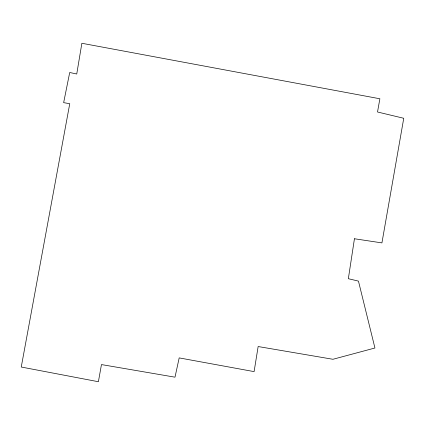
<?xml version="1.0" encoding="UTF-8"?>
<svg xmlns="http://www.w3.org/2000/svg" width="425" height="425" viewBox="0 0 425 425"><rect width="100%" height="100%" fill="white"/><g stroke="black" fill="none" stroke-linecap="round" stroke-linejoin="round"><path stroke-width="0.64" d="M354.445 238.754L348.346 278.704L358.456 281.111L374.935 348.011L332.934 359.279L258.15 346.54L254.097 371.615L179.185 357.898L174.999 377.182L101.463 364.576L98.393 381.724L21.25 367.03L69.753 103.716L63.649 102.643L69.711 72.494L76.744 74.008L81.866 43.276L379.876 98.77L377.517 111.998L403.75 118.277L381.926 242.898L354.445 238.754"/></g></svg>
